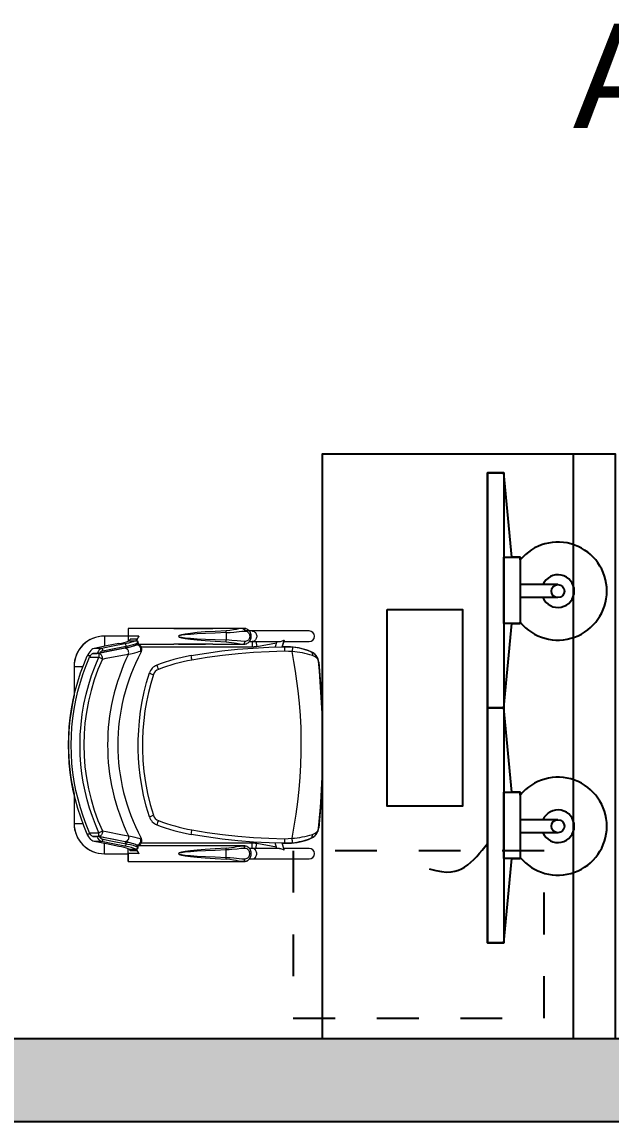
# Model space of a CAD drawing. Header units: metres. Extents: x 512 to 829, y -209 to 245.
# Drawn here: x 730.477 to 731.886, y -34.432 to -31.801 of the extents above; entities that cross this region are included whole.
import ezdxf

# ---------------------------------------------------------------- set-up
doc = ezdxf.new("R2010")
doc.units = ezdxf.units.M
doc.header["$LTSCALE"] = 0.508
doc.linetypes.add('HIDDEN2', pattern=[0.1875, 0.125, -0.0625])
doc.layers.get('0').update_dxf_attribs({"lineweight": 15})
for name, color, linetype in [('AR-TEXTOS', 2, 'Continuous'), ('MB-ARQ-MOBILIÁRIO 01', 1, 'Continuous'), ('MB-ARQ-MOBILIÁRIO 02', 2, 'Continuous'), ('MB-ARQ-MOBILIÁRIO-CADEIRAS', 7, 'Continuous'), ('MB-ARQ-MOBILIÁRIO-EQUIPAMENTO', 21, 'Continuous'), ('MB-ARQ-MOBILIÁRIO-PROJEÇÃO', 1, 'HIDDEN2')]:
    doc.layers.add(name, color=color, linetype=linetype)
doc.layers.add('ARQ-HATCH', color=7, linetype='Continuous', lineweight=15)
doc.layers.add('None', color=7, linetype='Continuous', lineweight=5)
doc.styles.add('R80 - 1_100', font='arial.ttf', dxfattribs={"height": 0.25})

msp = doc.modelspace()

# ---------------------------------------------------------------- hatches: boundary and pattern name
at = {"layer": 'ARQ-HATCH', "linetype": 'Continuous', "lineweight": 0}
h = msp.add_hatch(color=250, dxfattribs=at)
h.dxf.hatch_style = 1
h.paths.add_polyline_path([(737.2585, -34.2335), (729.5335, -34.2335), (729.5335, -34.4321), (737.2585, -34.4321)])

# ---------------------------------------------------------------- linework, layer by layer
msp.add_lwpolyline([(731.1641, -33.8029, 1), (731.1641, -33.7775), (731.1034, -33.7775), (731.0994, -33.765), (731.1145, -33.765, 0.107401), (731.1684, -33.7533, 0.246643), (731.1866, -33.7297, 0.049216), (731.1861, -33.329, 0.255663), (731.1684, -33.3071, 0.082044), (731.1195, -33.2958), (731.0994, -33.2954), (731.1034, -33.2829), (731.1641, -33.2829, 1), (731.1641, -33.2575), (731.0211, -33.2576, -0.175367), (731.0042, -33.2515), (730.7311, -33.2512), (730.7311, -33.2702), (730.6741, -33.2698, 0.417845), (730.6014, -33.3425), (730.6018, -33.4113, 0.114521), (730.6014, -33.6476), (730.6014, -33.7178, 0.414214), (730.6741, -33.7905), (730.7311, -33.7902), (730.7311, -33.8092), (731.0071, -33.8091, 0.206597), (731.0205, -33.8033), (731.1641, -33.8029, 0.998567), (731.1641, -33.7775), (731.1034, -33.7775), (731.0994, -33.765)], format="xyb")
at = {"layer": 'MB-ARQ-MOBILIÁRIO 01'}
msp.add_line((731.796, -34.2335), (731.796, -32.8335), dxfattribs=at)
at = {"layer": 'MB-ARQ-MOBILIÁRIO 02'}
msp.add_lwpolyline([(731.196, -34.2335), (731.196, -32.8335), (731.896, -32.8335), (731.896, -34.2335)], close=True, dxfattribs=at)
at = {"layer": 'MB-ARQ-MOBILIÁRIO-CADEIRAS', "linetype": 'Continuous', "lineweight": 15}
for p, q in [((730.8405, -33.2512), (730.7311, -33.2512)), ((730.7311, -33.2512), (730.7311, -33.2702)), ((730.8405, -33.2512), (730.8407, -33.2512)), ((730.8513, -33.2515), (730.8513, -33.2514)), ((731.0071, -33.2512), (730.9334, -33.2512)), ((730.9656, -33.2614), (730.9656, -33.279)), ((731.0071, -33.2512), (731.0071, -33.2513)), ((731.0272, -33.2575), (731.0211, -33.2575)), ((731.1641, -33.2575), (731.0272, -33.2575)), ((730.7311, -33.2698), (730.6741, -33.2698)), ((730.6741, -33.2698), (730.6741, -33.2944)), ((730.7562, -33.2702), (730.7311, -33.2702)), ((730.7311, -33.2702), (730.7311, -33.2816)), ((730.7329, -33.281), (730.7492, -33.281)), ((730.7521, -33.277), (730.7358, -33.277)), ((730.7492, -33.281), (730.7496, -33.2808)), ((730.7497, -33.2808), (730.7496, -33.2808)), ((730.7507, -33.2804), (730.7497, -33.2808)), ((730.7507, -33.2804), (730.7506, -33.2804)), ((731.021, -33.2829), (731.0272, -33.2829)), ((731.0272, -33.2829), (731.0928, -33.2829)), ((731.0277, -33.2829), (731.0277, -33.2952)), ((731.0366, -33.2829), (731.0386, -33.2943)), ((731.0386, -33.2943), (731.0855, -33.286)), ((731.0865, -33.2829), (731.0823, -33.2958)), ((731.0866, -33.2829), (731.0824, -33.2958)), ((731.1044, -33.2798), (731.0994, -33.2954)), ((731.1033, -33.2829), (731.1641, -33.2829)), ((730.6463, -33.3114), (730.648, -33.311)), ((730.6607, -33.3114), (730.6463, -33.3114)), ((730.648, -33.311), (730.6563, -33.311)), ((730.6669, -33.2992), (730.6492, -33.2992)), ((730.6607, -33.3114), (730.6607, -33.3204)), ((730.7511, -33.2907), (730.7515, -33.2907)), ((730.7529, -33.2902), (730.7527, -33.2902)), ((730.7543, -33.2892), (730.8404, -33.2892)), ((730.7547, -33.2892), (730.7546, -33.2895)), ((730.7618, -33.3073), (730.7612, -33.3087)), ((730.7618, -33.3073), (730.7622, -33.3065)), ((730.762, -33.2952), (731.0277, -33.2952)), ((730.8513, -33.289), (730.8513, -33.2889)), ((730.9337, -33.2892), (731.0071, -33.2892)), ((731.0071, -33.2891), (731.0071, -33.2892)), ((731.108, -33.2952), (731.1072, -33.2952)), ((731.1684, -33.3071), (731.1677, -33.3071)), ((730.64, -33.3171), (730.6329, -33.3171)), ((730.6383, -33.3204), (730.6607, -33.3204)), ((731.187, -33.3321), (731.1869, -33.3321)), ((730.6014, -33.3425), (730.6014, -33.4128)), ((730.6014, -33.3425), (730.6226, -33.3425)), ((730.6014, -33.6476), (730.6014, -33.7178)), ((730.6014, -33.7178), (730.6226, -33.7178)), ((731.187, -33.7283), (731.1869, -33.7283)), ((730.64, -33.7432), (730.6329, -33.7432)), ((730.6383, -33.74), (730.6607, -33.74)), ((730.6607, -33.749), (730.6463, -33.749)), ((730.6463, -33.749), (730.648, -33.7493)), ((730.648, -33.7493), (730.6563, -33.7493)), ((730.6669, -33.7612), (730.6492, -33.7612)), ((730.6607, -33.749), (730.6607, -33.74)), ((730.7618, -33.7531), (730.7612, -33.7517)), ((730.7618, -33.7531), (730.7622, -33.7539)), ((731.1684, -33.7533), (731.1677, -33.7533)), ((730.6741, -33.7905), (730.6741, -33.766)), ((730.7311, -33.7902), (730.7311, -33.7787)), ((730.7329, -33.7794), (730.7492, -33.7794)), ((730.7521, -33.7834), (730.7358, -33.7834)), ((730.7492, -33.7794), (730.7496, -33.7796)), ((730.7497, -33.7796), (730.7496, -33.7796)), ((730.7507, -33.78), (730.7497, -33.7796)), ((730.7507, -33.78), (730.7506, -33.78)), ((730.7511, -33.7696), (730.7515, -33.7696)), ((730.7527, -33.7702), (730.7529, -33.7702)), ((730.8404, -33.7712), (730.7543, -33.7712)), ((730.7547, -33.7712), (730.7546, -33.7709)), ((731.0277, -33.7651), (730.762, -33.7651)), ((730.8407, -33.7712), (730.8404, -33.7712)), ((730.8513, -33.7714), (730.8513, -33.7715)), ((731.0071, -33.7712), (730.9337, -33.7712)), ((730.9656, -33.799), (730.9656, -33.7814)), ((731.0071, -33.7713), (731.0071, -33.7712)), ((731.0272, -33.7775), (731.0211, -33.7775)), ((731.0928, -33.7775), (731.0272, -33.7775)), ((731.0277, -33.7775), (731.0277, -33.7651)), ((731.0366, -33.7775), (731.0386, -33.7661)), ((731.0855, -33.7744), (731.0386, -33.7661)), ((731.0865, -33.7775), (731.0823, -33.7646)), ((731.0866, -33.7775), (731.0824, -33.7646)), ((731.1044, -33.7806), (731.0994, -33.765)), ((731.1641, -33.7775), (731.1033, -33.7775)), ((731.1072, -33.7652), (731.108, -33.7652)), ((730.6741, -33.7905), (730.7311, -33.7905)), ((730.7562, -33.7902), (730.7311, -33.7902)), ((730.7311, -33.8092), (730.7311, -33.7902)), ((730.7311, -33.8092), (730.8405, -33.8092)), ((730.8405, -33.8092), (730.8407, -33.8092)), ((730.8513, -33.8089), (730.8513, -33.809)), ((730.9334, -33.8092), (731.0071, -33.8092)), ((731.0071, -33.8092), (731.0071, -33.8091)), ((731.021, -33.8029), (731.0272, -33.8029)), ((731.0272, -33.8029), (731.1641, -33.8029))]:
    msp.add_line(p, q, dxfattribs=at)
at = {"layer": 'MB-ARQ-MOBILIÁRIO-CADEIRAS', "linetype": 'Continuous', "lineweight": 15, "flags": 128}
for points in [[(730.8513, -33.2514), (730.85, -33.2514), (730.8473, -33.2513), (730.8444, -33.2513), (730.8414, -33.2512), (730.8407, -33.2512)], [(730.8407, -33.2512), (730.8422, -33.2512), (730.8451, -33.2513), (730.8483, -33.2515), (730.8501, -33.2515), (730.8513, -33.2515)], [(730.9168, -33.2512), (730.9026, -33.2512), (730.8765, -33.2513), (730.8513, -33.2514)], [(730.8513, -33.2515), (730.8765, -33.2514), (730.9017, -33.2513), (730.9168, -33.2512)], [(730.9168, -33.2512), (730.9269, -33.2512), (730.9334, -33.2512)], [(731.0071, -33.2513), (731.0012, -33.2518), (730.9952, -33.2526), (730.989, -33.2537), (730.9826, -33.2548), (730.9741, -33.2561), (730.9654, -33.2569)], [(730.9656, -33.2614), (730.9746, -33.2609), (730.9836, -33.26), (730.9965, -33.2586), (731.0029, -33.258), (731.0092, -33.2577)], [(731.0071, -33.2513), (731.0075, -33.2515), (731.0079, -33.2519), (731.0082, -33.2525), (731.0085, -33.2533), (731.0088, -33.2543), (731.009, -33.2553), (731.0092, -33.2565), (731.0092, -33.2577)], [(731.0122, -33.2519), (731.0102, -33.2515), (731.0071, -33.2513)], [(731.0092, -33.2577), (731.0114, -33.2578), (731.0134, -33.2582), (731.0153, -33.2591), (731.017, -33.2602), (731.0186, -33.2616), (731.0198, -33.2632), (731.0208, -33.2651), (731.0215, -33.2671), (731.0218, -33.2691), (731.0218, -33.2712), (731.0215, -33.2733), (731.0208, -33.2753), (731.0198, -33.2772), (731.0185, -33.2788), (731.017, -33.2802), (731.0153, -33.2814), (731.0133, -33.2822), (731.0113, -33.2826), (731.0092, -33.2827)], [(731.0122, -33.2885), (731.0138, -33.288), (731.0159, -33.287), (731.0179, -33.2857), (731.0197, -33.2842), (731.0213, -33.2824), (731.0227, -33.2805), (731.0238, -33.2784), (731.0247, -33.2761), (731.0253, -33.2737), (731.0255, -33.2713), (731.0255, -33.2688), (731.0252, -33.2664), (731.0246, -33.264), (731.0237, -33.2617), (731.0225, -33.2596), (731.0211, -33.2576), (731.0194, -33.2559), (731.0175, -33.2544), (731.0155, -33.2532), (731.0133, -33.2522), (731.0122, -33.2519)], [(731.0272, -33.2575), (731.0286, -33.2576), (731.0305, -33.2581), (731.0322, -33.2589), (731.0338, -33.26), (731.0353, -33.2614), (731.0365, -33.2631), (731.0374, -33.265), (731.038, -33.267), (731.0384, -33.2691), (731.0384, -33.2713), (731.038, -33.2734), (731.0374, -33.2754), (731.0365, -33.2773), (731.0353, -33.279), (731.0338, -33.2804), (731.0322, -33.2815), (731.0305, -33.2823), (731.0286, -33.2828), (731.0272, -33.2829)], [(730.7087, -33.2875), (730.6787, -33.2933), (730.6492, -33.2992)], [(730.7497, -33.2808), (730.7467, -33.2821), (730.743, -33.2834), (730.7388, -33.2846), (730.7313, -33.2865), (730.7226, -33.2883)], [(730.7258, -33.294), (730.7297, -33.2932), (730.7368, -33.2918), (730.743, -33.2902), (730.7486, -33.2885), (730.7531, -33.2867)], [(730.7496, -33.2808), (730.75, -33.2806), (730.7506, -33.2804)], [(730.7531, -33.2867), (730.7542, -33.2863), (730.755, -33.2862)], [(730.755, -33.2862), (730.7546, -33.2874), (730.7542, -33.2885), (730.7541, -33.2891), (730.7543, -33.2892)], [(730.9654, -33.2835), (730.9717, -33.284), (730.978, -33.2848), (730.9843, -33.2859), (730.9904, -33.287), (730.9989, -33.2883), (731.0071, -33.2891)], [(731.0092, -33.2827), (731.0006, -33.2822), (730.9918, -33.2813), (730.9788, -33.2799), (730.9722, -33.2794), (730.9656, -33.279)], [(731.0092, -33.2827), (731.0092, -33.2839), (731.009, -33.285), (731.0088, -33.2861), (731.0085, -33.287), (731.0082, -33.2878), (731.0079, -33.2885), (731.0075, -33.2889), (731.0071, -33.2891)], [(731.0928, -33.2829), (731.0928, -33.2829), (731.095, -33.2827), (731.0981, -33.2819), (731.0999, -33.2812), (731.1016, -33.2804), (731.103, -33.2796), (731.1039, -33.2793), (731.1043, -33.2793), (731.1045, -33.2796), (731.1044, -33.2798)], [(730.6492, -33.2992), (730.6466, -33.3002), (730.6438, -33.302), (730.6413, -33.3043), (730.6389, -33.3071), (730.6364, -33.3106), (730.6341, -33.3146), (730.6329, -33.3171)], [(730.6463, -33.3114), (730.645, -33.3119), (730.6437, -33.3128), (730.6424, -33.3139), (730.6413, -33.3153), (730.64, -33.3171), (730.6389, -33.319), (730.6383, -33.3204)], [(730.6669, -33.2992), (730.6653, -33.2998), (730.6637, -33.301), (730.6617, -33.3029), (730.6596, -33.3055), (730.658, -33.3081), (730.6563, -33.311)], [(730.7234, -33.2989), (730.6918, -33.3051), (730.6607, -33.3114)], [(730.6691, -33.3247), (730.6694, -33.3227), (730.6694, -33.3207), (730.669, -33.3186), (730.6682, -33.3167), (730.6671, -33.315), (730.6658, -33.3135), (730.6642, -33.3124), (730.6625, -33.3117), (730.6607, -33.3114)], [(730.7235, -33.2985), (730.6926, -33.3045), (730.6622, -33.3106)], [(730.7226, -33.2883), (730.6945, -33.2937), (730.6669, -33.2992)], [(730.6691, -33.3247), (730.6786, -33.3229), (730.7171, -33.3155), (730.7316, -33.3128)], [(730.6702, -33.3046), (730.6741, -33.3039), (730.6896, -33.3009), (730.7258, -33.294)], [(730.7515, -33.2907), (730.7485, -33.2921), (730.7448, -33.2935), (730.7405, -33.2949), (730.7354, -33.2962), (730.7297, -33.2976), (730.7234, -33.2989)], [(730.7316, -33.3128), (730.732, -33.3109), (730.7321, -33.309), (730.7319, -33.3071), (730.7314, -33.3053), (730.7306, -33.3036), (730.7295, -33.302), (730.7282, -33.3008), (730.7267, -33.2998), (730.7251, -33.2992), (730.7234, -33.2989)], [(730.7511, -33.2907), (730.748, -33.2921), (730.7444, -33.2934), (730.7401, -33.2947), (730.7351, -33.296), (730.7296, -33.2973), (730.7235, -33.2985)], [(730.7316, -33.3128), (730.7363, -33.3119), (730.7407, -33.3111), (730.7468, -33.3097), (730.7522, -33.3083), (730.7567, -33.3069), (730.7603, -33.3054)], [(730.7529, -33.2902), (730.7525, -33.2903), (730.7515, -33.2907)], [(730.7622, -33.3065), (730.7627, -33.3053), (730.763, -33.3042), (730.7633, -33.303), (730.7635, -33.3018), (730.7635, -33.3005), (730.7634, -33.2991), (730.763, -33.2976), (730.7624, -33.296), (730.7616, -33.2946), (730.7605, -33.2933), (730.7591, -33.2921), (730.7576, -33.2913), (730.7561, -33.2907), (730.7546, -33.2903), (730.7532, -33.2902), (730.7529, -33.2902)], [(730.7603, -33.3054), (730.7612, -33.305), (730.7619, -33.3049), (730.7622, -33.3052), (730.7623, -33.3057), (730.7618, -33.3073)], [(730.7612, -33.3086), (730.7616, -33.3078), (730.7622, -33.3065)], [(730.8513, -33.2889), (730.8481, -33.2889), (730.8449, -33.2891), (730.8424, -33.2892), (730.8404, -33.2892)], [(730.9157, -33.2891), (730.9065, -33.2891), (730.8813, -33.289), (730.8513, -33.2889)], [(730.8513, -33.289), (730.8656, -33.289), (730.8916, -33.2891), (730.9156, -33.2892)], [(730.8812, -33.3164), (730.9181, -33.3103), (730.9552, -33.3052), (730.9925, -33.3012), (731.03, -33.2982), (731.0677, -33.2962), (731.1053, -33.2952)], [(731.105, -33.306), (731.0679, -33.307), (731.0309, -33.309), (730.9939, -33.312), (730.9568, -33.316), (730.9197, -33.3211), (730.8829, -33.3271)], [(730.9337, -33.2892), (730.9317, -33.2892), (730.9157, -33.2891)], [(731.0071, -33.2891), (731.0101, -33.2889), (731.0122, -33.2884)], [(731.1231, -33.3069), (731.1141, -33.3062), (731.105, -33.306)], [(731.1053, -33.2952), (731.1148, -33.2954), (731.1242, -33.2961)], [(731.1242, -33.2961), (731.1242, -33.2963), (731.1241, -33.297), (731.124, -33.298), (731.1239, -33.2993), (731.1237, -33.301), (731.1235, -33.3028), (731.1233, -33.3048), (731.1231, -33.3069)], [(731.1231, -33.7535), (731.1283, -33.7246), (731.1329, -33.6955), (731.1368, -33.6663), (731.14, -33.6368), (731.1424, -33.6072), (731.1441, -33.5776), (731.145, -33.5483), (731.1451, -33.5189), (731.1444, -33.4895), (731.1429, -33.4599), (731.1406, -33.4304), (731.1376, -33.401), (731.1347, -33.3774), (731.1313, -33.3538), (731.1274, -33.3303), (731.1231, -33.3069)], [(731.1677, -33.3071), (731.1687, -33.3076), (731.1696, -33.3084), (731.1704, -33.3093), (731.171, -33.3105), (731.1714, -33.3117), (731.1717, -33.3131), (731.1717, -33.3145), (731.1716, -33.316)], [(730.6329, -33.7432), (730.6246, -33.7233), (730.6172, -33.703), (730.6105, -33.6825), (730.6047, -33.6617), (730.5996, -33.64), (730.5955, -33.6181), (730.5922, -33.5961), (730.5899, -33.574), (730.5885, -33.5521), (730.5881, -33.5302), (730.5885, -33.5086), (730.5898, -33.4869), (730.5921, -33.4654), (730.5952, -33.444), (730.5993, -33.4221), (730.6043, -33.4004), (730.6102, -33.379), (730.617, -33.3578), (730.6245, -33.3373), (730.6329, -33.3171)], [(730.6383, -33.74), (730.6303, -33.7205), (730.623, -33.7006), (730.6165, -33.6805), (730.6109, -33.6601), (730.6059, -33.6389), (730.6018, -33.6175), (730.5986, -33.596), (730.5963, -33.5743), (730.5949, -33.5523), (730.5944, -33.5302), (730.5949, -33.5087), (730.5962, -33.4873), (730.5984, -33.466), (730.6015, -33.4447), (730.6056, -33.4231), (730.6105, -33.4016), (730.6164, -33.3803), (730.6232, -33.3593), (730.6303, -33.3397), (730.6383, -33.3204)], [(730.6607, -33.74), (730.6525, -33.7208), (730.6452, -33.7013), (730.6386, -33.6815), (730.6328, -33.6615), (730.6277, -33.6406), (730.6235, -33.6195), (730.6202, -33.5983), (730.6178, -33.577), (730.6162, -33.5536), (730.6156, -33.5302), (730.6162, -33.5056), (730.618, -33.4811), (730.621, -33.4566), (730.6251, -33.4324), (730.6304, -33.4084), (730.6365, -33.3859), (730.6435, -33.3637), (730.6516, -33.3418), (730.6607, -33.3204)], [(731.1869, -33.3321), (731.1869, -33.3321), (731.1869, -33.3321), (731.1869, -33.3318), (731.1866, -33.3306), (731.1855, -33.3274), (731.1837, -33.3243), (731.1811, -33.3214), (731.1785, -33.3193), (731.1753, -33.3175), (731.1716, -33.316)], [(731.1869, -33.3321), (731.1895, -33.3632), (731.1917, -33.3944), (731.1941, -33.4407), (731.1955, -33.487), (731.196, -33.5335), (731.1954, -33.58), (731.1942, -33.6171), (731.1924, -33.6542), (731.19, -33.6913), (731.1869, -33.7283)], [(731.196, -33.4988), (731.1955, -33.4759), (731.1948, -33.4529), (731.1935, -33.4227), (731.1918, -33.3924), (731.1896, -33.3622), (731.187, -33.3321)], [(730.7818, -33.7024), (730.7741, -33.6764), (730.7678, -33.6501), (730.7626, -33.6235), (730.7596, -33.603), (730.7573, -33.5823), (730.7558, -33.5616), (730.755, -33.5408), (730.755, -33.518), (730.756, -33.4951), (730.7579, -33.4723), (730.7607, -33.4496), (730.7645, -33.4264), (730.7693, -33.4033), (730.7751, -33.3805), (730.7818, -33.358)], [(730.7913, -33.3619), (730.7849, -33.3833), (730.7794, -33.4049), (730.7747, -33.4268), (730.771, -33.4488), (730.768, -33.4716), (730.7661, -33.4946), (730.7651, -33.5176), (730.765, -33.5406), (730.7661, -33.5671), (730.7686, -33.5934), (730.7722, -33.6197), (730.7773, -33.6463), (730.7837, -33.6726), (730.7913, -33.6985)], [(730.7818, -33.358), (730.7819, -33.3582), (730.7824, -33.3585), (730.7832, -33.3589), (730.7844, -33.3594), (730.7859, -33.36), (730.7875, -33.3606), (730.7894, -33.3613), (730.7913, -33.3619)], [(731.196, -33.5616), (731.1962, -33.5302), (731.196, -33.4988)], [(731.187, -33.7283), (731.1896, -33.6982), (731.1918, -33.6681), (731.1935, -33.6378), (731.1948, -33.6074), (731.1955, -33.5845), (731.196, -33.5616)], [(730.7818, -33.7024), (730.7819, -33.7022), (730.7824, -33.7019), (730.7832, -33.7015), (730.7844, -33.701), (730.7859, -33.7004), (730.7875, -33.6998), (730.7894, -33.6991), (730.7913, -33.6985)], [(730.8829, -33.7333), (730.9195, -33.7393), (730.9563, -33.7443), (730.9932, -33.7483), (731.0304, -33.7514), (731.0677, -33.7534), (731.105, -33.7544)], [(731.1716, -33.7444), (731.1753, -33.7429), (731.1785, -33.7411), (731.1811, -33.739), (731.1837, -33.7361), (731.1855, -33.733), (731.1866, -33.7297), (731.1869, -33.7286), (731.1869, -33.7283), (731.1869, -33.7283), (731.1869, -33.7283)], [(730.6492, -33.7612), (730.6466, -33.7602), (730.6438, -33.7584), (730.6413, -33.7561), (730.6389, -33.7533), (730.6364, -33.7498), (730.6341, -33.7458), (730.6329, -33.7432)], [(730.6463, -33.749), (730.645, -33.7485), (730.6437, -33.7476), (730.6424, -33.7465), (730.6413, -33.7451), (730.64, -33.7433), (730.6389, -33.7413), (730.6383, -33.74)], [(730.7087, -33.7729), (730.6787, -33.767), (730.6492, -33.7612)], [(730.6669, -33.7612), (730.6653, -33.7606), (730.6637, -33.7594), (730.6617, -33.7574), (730.6596, -33.7549), (730.658, -33.7523), (730.6563, -33.7493)], [(730.6691, -33.7357), (730.6694, -33.7377), (730.6694, -33.7397), (730.669, -33.7418), (730.6682, -33.7437), (730.6671, -33.7454), (730.6658, -33.7468), (730.6642, -33.748), (730.6625, -33.7487), (730.6607, -33.749)], [(730.7234, -33.7615), (730.6918, -33.7553), (730.6607, -33.749)], [(730.7235, -33.7619), (730.6926, -33.7559), (730.6622, -33.7498)], [(730.7226, -33.7721), (730.6945, -33.7666), (730.6669, -33.7612)], [(730.6691, -33.7357), (730.6786, -33.7375), (730.7171, -33.7449), (730.7316, -33.7476)], [(730.6702, -33.7557), (730.6741, -33.7565), (730.6896, -33.7595), (730.7258, -33.7664)], [(730.7316, -33.7476), (730.732, -33.7494), (730.7321, -33.7513), (730.7319, -33.7532), (730.7314, -33.7551), (730.7306, -33.7568), (730.7295, -33.7583), (730.7282, -33.7596), (730.7267, -33.7606), (730.7251, -33.7612), (730.7234, -33.7615)], [(730.7515, -33.7696), (730.7485, -33.7682), (730.7448, -33.7669), (730.7405, -33.7655), (730.7354, -33.7642), (730.7297, -33.7628), (730.7234, -33.7615)], [(730.7316, -33.7476), (730.7363, -33.7484), (730.7407, -33.7493), (730.7468, -33.7506), (730.7522, -33.752), (730.7567, -33.7535), (730.7603, -33.755)], [(730.7529, -33.7702), (730.7533, -33.7702), (730.7548, -33.77), (730.7564, -33.7696), (730.7579, -33.769), (730.7594, -33.7681), (730.7608, -33.7668), (730.7618, -33.7654), (730.7626, -33.764), (730.7631, -33.7625), (730.7634, -33.7611), (730.7635, -33.7597), (730.7635, -33.7585), (730.7633, -33.7574), (730.7631, -33.7563), (730.7627, -33.7552), (730.7622, -33.7539), (730.7622, -33.7539)], [(730.7603, -33.755), (730.7612, -33.7554), (730.7619, -33.7555), (730.7622, -33.7552), (730.7623, -33.7546), (730.7618, -33.7531)], [(730.7622, -33.7538), (730.7618, -33.753), (730.7611, -33.7517)], [(731.1053, -33.7652), (731.0679, -33.7642), (731.0305, -33.7623), (730.9932, -33.7593), (730.9558, -33.7552), (730.9184, -33.7501), (730.8812, -33.744)], [(731.105, -33.7544), (731.114, -33.7542), (731.1231, -33.7535)], [(731.1242, -33.7643), (731.1242, -33.7641), (731.1241, -33.7634), (731.124, -33.7624), (731.1239, -33.7611), (731.1237, -33.7594), (731.1235, -33.7575), (731.1233, -33.7556), (731.1231, -33.7535)], [(731.1677, -33.7533), (731.1687, -33.7528), (731.1696, -33.752), (731.1704, -33.7511), (731.171, -33.7499), (731.1714, -33.7487), (731.1717, -33.7473), (731.1717, -33.7459), (731.1716, -33.7444)], [(730.7497, -33.7796), (730.7467, -33.7783), (730.743, -33.777), (730.7388, -33.7758), (730.7313, -33.7739), (730.7226, -33.7721)], [(730.7511, -33.7696), (730.748, -33.7683), (730.7444, -33.767), (730.7401, -33.7657), (730.7351, -33.7644), (730.7296, -33.7631), (730.7235, -33.7619)], [(730.7258, -33.7664), (730.7297, -33.7671), (730.7368, -33.7686), (730.743, -33.7702), (730.7486, -33.7719), (730.7531, -33.7736)], [(730.7496, -33.7796), (730.75, -33.7798), (730.7506, -33.78)], [(730.7529, -33.7702), (730.7525, -33.7701), (730.7515, -33.7696)], [(730.7531, -33.7736), (730.7542, -33.7741), (730.755, -33.7742)], [(730.755, -33.7742), (730.7546, -33.773), (730.7542, -33.7719), (730.7541, -33.7713), (730.7543, -33.7712)], [(730.8513, -33.7714), (730.8492, -33.7714), (730.8465, -33.7713), (730.8436, -33.7712), (730.8407, -33.7712)], [(730.8513, -33.7715), (730.8481, -33.7714), (730.8449, -33.7713), (730.8424, -33.7712), (730.8407, -33.7712)], [(730.9154, -33.7712), (730.8905, -33.7713), (730.8643, -33.7714), (730.8513, -33.7714)], [(730.9154, -33.7712), (730.9065, -33.7713), (730.8813, -33.7714), (730.8513, -33.7715)], [(730.9337, -33.7712), (730.9317, -33.7712), (730.9154, -33.7712)], [(730.9654, -33.7769), (730.9717, -33.7764), (730.978, -33.7755), (730.9843, -33.7745), (730.9904, -33.7734), (730.9989, -33.7721), (731.0071, -33.7713)], [(731.0092, -33.7777), (731.0006, -33.7782), (730.9918, -33.7791), (730.9788, -33.7805), (730.9722, -33.781), (730.9656, -33.7814)], [(731.0092, -33.7777), (731.0092, -33.7765), (731.009, -33.7753), (731.0088, -33.7743), (731.0085, -33.7733), (731.0082, -33.7725), (731.0079, -33.7719), (731.0075, -33.7715), (731.0071, -33.7713)], [(731.0071, -33.7713), (731.0101, -33.7714), (731.0122, -33.7719)], [(731.0092, -33.8027), (731.0114, -33.8026), (731.0134, -33.8021), (731.0153, -33.8013), (731.017, -33.8002), (731.0186, -33.7988), (731.0198, -33.7972), (731.0208, -33.7953), (731.0215, -33.7933), (731.0218, -33.7912), (731.0218, -33.7891), (731.0215, -33.7871), (731.0208, -33.7851), (731.0198, -33.7832), (731.0185, -33.7816), (731.017, -33.7801), (731.0153, -33.779), (731.0133, -33.7782), (731.0113, -33.7778), (731.0092, -33.7777)], [(731.0122, -33.8085), (731.0138, -33.808), (731.016, -33.807), (731.0179, -33.8057), (731.0197, -33.8042), (731.0213, -33.8024), (731.0227, -33.8005), (731.0238, -33.7983), (731.0247, -33.7961), (731.0253, -33.7937), (731.0255, -33.7913), (731.0255, -33.7888), (731.0252, -33.7864), (731.0246, -33.784), (731.0237, -33.7817), (731.0225, -33.7796), (731.0211, -33.7776), (731.0194, -33.7759), (731.0175, -33.7744), (731.0155, -33.7732), (731.0133, -33.7722), (731.0122, -33.7719)], [(731.0272, -33.8029), (731.0286, -33.8028), (731.0305, -33.8023), (731.0322, -33.8015), (731.0338, -33.8004), (731.0353, -33.799), (731.0365, -33.7973), (731.0374, -33.7954), (731.038, -33.7934), (731.0384, -33.7913), (731.0384, -33.7891), (731.038, -33.787), (731.0374, -33.785), (731.0365, -33.7831), (731.0353, -33.7814), (731.0338, -33.78), (731.0322, -33.7789), (731.0305, -33.778), (731.0286, -33.7776), (731.0272, -33.7775)], [(731.0928, -33.7775), (731.095, -33.7777), (731.0981, -33.7785), (731.0999, -33.7792), (731.1016, -33.78), (731.103, -33.7808), (731.1039, -33.7811), (731.1043, -33.7811), (731.1045, -33.7808), (731.1044, -33.7806)], [(731.1242, -33.7643), (731.1148, -33.765), (731.1053, -33.7652)], [(730.8407, -33.8092), (730.8422, -33.8092), (730.8451, -33.809), (730.8483, -33.8089), (730.8501, -33.8089), (730.8513, -33.8089)], [(730.8407, -33.8092), (730.8421, -33.8092), (730.8452, -33.8091), (730.8482, -33.809), (730.851, -33.809), (730.8513, -33.809)], [(730.8513, -33.8089), (730.8765, -33.809), (730.9017, -33.8091), (730.9167, -33.8092)], [(730.8513, -33.809), (730.8728, -33.8091), (730.8989, -33.8091), (730.9167, -33.8092)], [(730.9167, -33.8092), (730.9269, -33.8092), (730.9334, -33.8092)], [(731.0071, -33.8091), (731.0012, -33.8086), (730.9952, -33.8078), (730.989, -33.8067), (730.9826, -33.8056), (730.9741, -33.8043), (730.9654, -33.8035)], [(730.9656, -33.799), (730.9746, -33.7995), (730.9836, -33.8004), (730.9965, -33.8018), (731.0029, -33.8024), (731.0092, -33.8027)], [(731.0071, -33.8091), (731.0075, -33.8089), (731.0079, -33.8085), (731.0082, -33.8078), (731.0085, -33.807), (731.0088, -33.8061), (731.009, -33.805), (731.0092, -33.8039), (731.0092, -33.8027)], [(731.0122, -33.8084), (731.0102, -33.8089), (731.0071, -33.8091)]]:
    msp.add_lwpolyline(points, dxfattribs=at)
at = {"layer": 'MB-ARQ-MOBILIÁRIO-CADEIRAS', "linetype": 'Continuous', "lineweight": 15}
for centre, radius, start, end in [((730.8122, -33.266), 0.1535, 1.7418, 3.4161), ((731.0071, -33.2702), 0.019, 74.7721, 90), ((731.1641, -33.2702), 0.0127, 270, 90), ((730.6741, -33.3425), 0.0727, 90, 180), ((730.6889, -33.1666), 0.1226, 279.2824, 291.0134), ((730.7244, -33.2718), 0.0125, 312.6462, 335.3567), ((730.7371, -33.269), 0.017, 315.1431, 331.8578), ((730.7495, -33.2849), 0.00406, 332.382, 87.7311), ((730.8598, -33.3341), 0.1217, 148.3163, 153.7953), ((730.7507, -33.2848), 0.00447, 342.7374, 90.7272), ((731.1793, -33.5302), 0.4965, 148.4249, 149.3419), ((730.8122, -33.2743), 0.1535, 356.5839, 358.2582), ((730.6566, -33.277), 0.034, 269.4594, 279.3476), ((730.6753, -33.32), 0.0162, 108.4988, 144.5244), ((730.6663, -33.3033), 0.00416, 341.283, 81.4283), ((731.1793, -33.5302), 0.4977, 154.0966, 205.9034), ((731.1793, -33.5302), 0.4732, 152.0829, 207.9171), ((730.7219, -33.2924), 0.00418, 338.5708, 80.7505), ((731.1793, -33.5302), 0.5113, 152.4836, 153.0565), ((730.7527, -33.293), 0.00277, 89.4763, 126.467), ((730.7512, -33.3009), 0.0101, 333.6074, 88.0804), ((731.1793, -33.5302), 0.4882, 150.453, 150.5631), ((730.8485, -33.4438), 0.1549, 88.9672, 92.9502), ((731.0071, -33.2702), 0.019, 270, 285.1712), ((731.0277, -33.2325), 0.0627, 270, 280), ((731.1714, -33.3024), 0.0665, 173.7765, 183.1239), ((731.1084, -33.4533), 0.1581, 67.7028, 90.1577), ((731.107, -33.5258), 0.2195, 72.8701, 85.7956), ((731.1061, -33.4598), 0.1647, 68.0486, 83.6881), ((731.1563, -33.3357), 0.0309, 6.7037, 68.277), ((731.1571, -33.335), 0.0301, 5.3866, 67.9471), ((731.123, -33.5302), 0.4983, 155.6464, 204.3536), ((730.6357, -33.3791), 0.0638, 58.5196, 67.0259), ((730.8103, -33.3672), 0.0299, 111.0921, 162.2248), ((730.9593, -33.7535), 0.444, 100.1312, 111.0941), ((730.8911, -33.3124), 0.0955, 196.3304, 202.8165), ((730.9595, -33.7555), 0.4351, 100.1381, 111.0574), ((730.9946, -33.3042), 0.1141, 186.1162, 191.5817), ((730.8103, -33.368), 0.0199, 111.0197, 162.1383), ((730.8103, -33.6932), 0.0299, 197.7751, 248.908), ((730.8103, -33.6924), 0.0199, 197.8621, 248.9799), ((730.6741, -33.7178), 0.0727, 180, 270), ((730.8911, -33.748), 0.0955, 157.1835, 163.6696), ((730.9593, -33.3069), 0.444, 248.9059, 259.8688), ((730.9595, -33.3049), 0.4351, 248.9426, 259.8619), ((730.9946, -33.7562), 0.1141, 168.4183, 173.8838), ((731.1563, -33.7247), 0.0309, 291.723, 353.2963), ((731.1571, -33.7254), 0.0301, 292.0606, 354.6057), ((730.6566, -33.7834), 0.034, 80.6524, 90.5406), ((730.6357, -33.6813), 0.0638, 292.9741, 301.4804), ((730.6753, -33.7404), 0.0162, 215.4756, 251.5012), ((730.6663, -33.7571), 0.00416, 278.5717, 18.717), ((730.7512, -33.7595), 0.0101, 271.9196, 26.3926), ((731.1714, -33.758), 0.0665, 176.8761, 186.2235), ((731.1081, -33.6059), 0.1592, 269.9392, 292.2345), ((731.1069, -33.5344), 0.2197, 274.2099, 287.1245), ((731.1061, -33.6005), 0.1647, 276.3143, 291.9491), ((730.6889, -33.8938), 0.1226, 68.9866, 80.7176), ((730.7219, -33.7679), 0.00418, 279.2495, 21.4292), ((731.1793, -33.5302), 0.5113, 206.9435, 207.5164), ((730.7244, -33.7886), 0.0125, 24.6433, 47.3538), ((730.7371, -33.7914), 0.017, 28.1422, 44.8569), ((730.7495, -33.7755), 0.00406, 272.2689, 27.618), ((730.8598, -33.7263), 0.1217, 206.2047, 211.6837), ((730.7507, -33.7755), 0.00447, 269.2728, 17.2626), ((730.7527, -33.7674), 0.00277, 233.533, 270.5237), ((731.1793, -33.5302), 0.4965, 210.6581, 211.5751), ((731.1793, -33.5302), 0.4882, 209.4361, 209.547), ((730.8122, -33.786), 0.1535, 1.7418, 3.4161), ((731.0071, -33.7902), 0.019, 74.7874, 90), ((731.0277, -33.8278), 0.0627, 80, 90), ((731.1641, -33.7902), 0.0127, 270, 90), ((730.8122, -33.7943), 0.1535, 356.5839, 358.2582), ((731.0071, -33.7902), 0.019, 270, 285.191)]:
    msp.add_arc(centre, radius, start, end, dxfattribs=at)
for centre, ratio in [((731.2506, -33.2702), 0.047572), ((731.2508, -33.2702), 0.031548), ((731.2506, -33.7902), 0.047572), ((731.2508, -33.7902), 0.031548)]:
    msp.add_ellipse(centre, major_axis=(-0.3994, 0), ratio=ratio, start_param=5.507673, end_param=7.058698, dxfattribs=at)
at = {"layer": 'MB-ARQ-MOBILIÁRIO-EQUIPAMENTO'}
for p, q in [((731.6492, -33.0807), (731.6297, -32.8788)), ((731.7591, -33.1464), (731.6687, -33.1464)), ((731.7591, -33.1777), (731.6687, -33.1777)), ((731.6297, -33.4413), (731.6492, -33.2395)), ((731.6492, -33.6432), (731.6297, -33.4413)), ((731.7591, -33.7089), (731.6687, -33.7089)), ((731.7591, -33.7402), (731.6687, -33.7402)), ((731.6297, -34.0038), (731.6492, -33.802))]:
    msp.add_line(p, q, dxfattribs=at)
for points in [[(731.5906, -33.4413), (731.5906, -32.8788), (731.6297, -32.8788), (731.6297, -33.4413)], [(731.6297, -33.2395), (731.6297, -33.0807), (731.6687, -33.0807), (731.6687, -33.2395)], [(731.3508, -33.2063), (731.5308, -33.2063), (731.5308, -33.6763), (731.3508, -33.6763)], [(731.5906, -34.0038), (731.5906, -33.4413), (731.6297, -33.4413), (731.6297, -34.0038)], [(731.6297, -33.802), (731.6297, -33.6432), (731.6687, -33.6432), (731.6687, -33.802)]]:
    msp.add_lwpolyline(points, close=True, dxfattribs=at)
for points in [[(731.6687, -33.0875), (731.6687, -33.0807), (731.6492, -33.0807), (731.6297, -32.8788), (731.5906, -32.8788), (731.5906, -33.4413), (731.6297, -33.4413), (731.6492, -33.2395), (731.6687, -33.2395), (731.6687, -33.2366, 2.78316)], [(731.6687, -33.65), (731.6687, -33.6432), (731.6492, -33.6432), (731.6297, -33.4413), (731.5906, -33.4413), (731.5906, -34.0038), (731.6297, -34.0038), (731.6492, -33.802), (731.6687, -33.802), (731.6687, -33.7991, 2.78316)]]:
    msp.add_lwpolyline(points, format="xyb", close=True, dxfattribs=at)
for centre in [(731.7591, -33.1621), (731.7591, -33.7246)]:
    msp.add_circle(centre, 0.0156, dxfattribs=at)
for centre in [(731.7591, -33.1621), (731.7591, -33.7246)]:
    msp.add_arc(centre, 0.0391, 203.5782, 156.4218, dxfattribs=at)
msp.add_open_spline([(731.4508, -33.8264), (731.4959, -33.8399), (731.5436, -33.8271), (731.5734, -33.7864), (731.5906, -33.7662)], degree=3, knots=[0, 0, 0, 0, 0.0655101, 0.144368, 0.144368, 0.144368, 0.144368], dxfattribs=at)
at = {"layer": 'MB-ARQ-MOBILIÁRIO-PROJEÇÃO'}
msp.add_lwpolyline([(731.726, -34.1835), (731.726, -33.7835), (731.126, -33.7835), (731.126, -34.1835)], close=True, dxfattribs=at)
at = {"layer": 'None', "color": 7, "linetype": 'Continuous', "lineweight": 25}
for p, q in [((737.2585, -34.2335), (729.5335, -34.2335)), ((737.2585, -34.4321), (729.5335, -34.4321))]:
    msp.add_line(p, q, dxfattribs=at)

# ---------------------------------------------------------------- texts
at = {"layer": 'AR-TEXTOS', "style": 'R80 - 1_100'}
msp.add_text('APOIO DATA CENTER', height=0.25, dxfattribs=at).set_placement((731.795, -32.0544))

doc.saveas('drawing.dxf')
